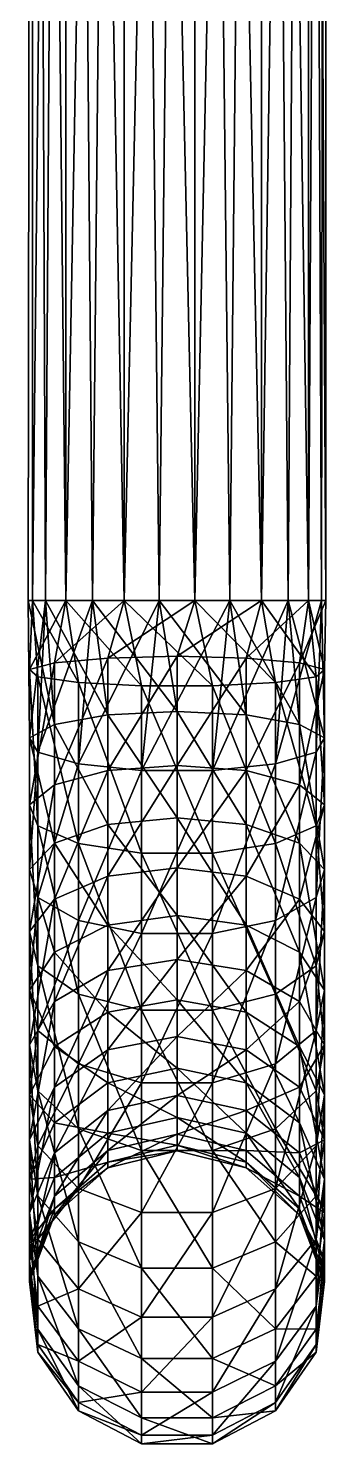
# Model space of a CAD drawing. Header units: millimetres. Extents: x -70 to 70, y -716 to 0.
# Drawn here: x -17 to 17, y -716.4 to -554.6 of the extents above; entities that cross this region are included whole.
import ezdxf

# ---------------------------------------------------------------- set-up
doc = ezdxf.new("R2010")
doc.units = ezdxf.units.MM

msp = doc.modelspace()

# ---------------------------------------------------------------- meshes
at = {"color": 67}
mesh = msp.add_polyface(dxfattribs=at)
corners = [(-6.03, -620, 15.9), (-12.72, -255, 11.27), (-12.72, -620, 11.27), (-16.51, -620, 4.07), (-16.51, -255, -4.07), (-16.51, -620, -4.07), (-12.72, -620, -11.27), (-6.03, -255, -15.9), (-6.03, -620, -15.9), (2.05, -620, -16.88), (2.05, -255, -16.88), (-12.72, -255, -11.27), (-16.51, -255, 4.07), (2.05, -620, 16.88), (-6.03, -255, 15.9), (-9.66, -620, -146.01), (-12.72, -255, -148.73), (-15.05, -620, -152.1), (-17, -620, -160), (-16.51, -255, -164.07), (-15.05, -620, -167.9), (-9.66, -620, -173.99), (-6.03, -255, -175.9), (-2.05, -620, -176.88), (-16.51, -255, -155.93), (-2.05, -620, -143.12), (-6.03, -255, -144.1), (-12.72, -255, -171.27), (-7.8, -507.76, -16.72), (-7.02, -550.5, -17.06), (-4.27, -510.14, -17.95), (-10.15, -504.25, -15.41), (-12.99, -550.5, -13.1), (-17, -550.5, -7.17), (-17, -449.5, -7.17), (0, -550.5, -18.45), (0, -511, -18.45), (-17, -550.58, -7.19), (-17, -550.66, -7.23), (-17, -550.77, -7.37), (-14.48, -550.75, -11.55), (-17, -550.9, -7.68), (-8.03, -550.75, -16.68), (-8.11, -550.93, -16.85), (0, -550.75, -18.52), (-7.78, -507.77, -21.59), (-4.25, -510.15, -22.55), (-9.3, -549, -20.98), (0, -549, -22.95), (0, -511, -22.95), (-17, -549, -15.42), (-11, -500, -20.14), (-4.56, -550.73, -21.47), (-11.27, -551, -17.66), (-12.9, -550.73, -17.76), (-13.33, -550, -18.35), (-4.72, -550, -22.19), (4.56, -550.73, -21.47), (3.94, -551, -20.58), (-17, -549.94, -15.06), (-17, -550.57, -14.25), (-17, -549.51, -15.32), (4.72, -550, -22.19), (-17, -551, -12.24), (-17, -551, -8.37), (-17, -449, -8.37), (-17, -449.43, -14.25), (-17, -449, -12.24), (-17, -449.1, -7.68)]
mesh.append_faces([[corners[k] for k in face] for face in [(50, 59, 66, 50)]], dxfattribs={"vtx0": -1, "vtx1": -1, "vtx2": -1, "vtx3": -1, "color": 67})
mesh.append_faces([[corners[k] for k in face] for face in [(9, 8, 10, 9), (6, 5, 11, 6), (29, 31, 32, 29), (64, 65, 63, 64), (60, 66, 59, 60)]], dxfattribs={"vtx0": -1, "vtx1": -1, "vtx3": -1, "color": 67})
mesh.append_faces([[corners[k] for k in face] for face in [(3, 4, 5, 3), (6, 7, 8, 6)]], dxfattribs={"vtx0": -1, "vtx2": -1, "vtx3": -1, "color": 67})
mesh.append_faces([[corners[k] for k in face] for face in [(0, 1, 2, 0), (18, 17, 24, 18), (15, 25, 26, 15), (30, 35, 36, 30), (47, 46, 48, 47), (50, 51, 47, 50), (52, 55, 56, 52), (60, 55, 54, 60)]], dxfattribs={"vtx0": -1, "vtx3": -1, "color": 67})
mesh.append_faces([[corners[k] for k in face] for face in [(60, 63, 67, 60), (64, 41, 68, 64)]], dxfattribs={"vtx1": -1, "vtx2": -1, "vtx3": -1, "color": 67})
mesh.append_faces([[corners[k] for k in face] for face in [(3, 2, 12, 3), (0, 13, 14, 0), (28, 31, 29, 28), (33, 32, 34, 33), (29, 35, 30, 29), (42, 43, 44, 42), (45, 46, 47, 45), (52, 56, 57, 52), (59, 55, 60, 59), (60, 54, 63, 60), (61, 59, 50, 61), (39, 38, 33, 39)]], dxfattribs={"vtx1": -1, "vtx3": -1, "color": 67})
mesh.append_faces([[corners[k] for k in face] for face in [(15, 16, 17, 15), (18, 19, 20, 18), (52, 54, 55, 52), (52, 57, 58, 52), (56, 62, 57, 56)]], dxfattribs={"vtx2": -1, "vtx3": -1, "color": 67})
mesh.append_faces([[corners[k] for k in face] for face in [(21, 22, 23, 21), (21, 20, 27, 21), (28, 29, 30, 28), (37, 38, 33, 37), (38, 39, 33, 38), (33, 39, 40, 33), (33, 40, 32, 33), (39, 41, 40, 39), (32, 42, 29, 32), (42, 32, 40, 42), (42, 44, 29, 42), (44, 35, 29, 44), (46, 49, 48, 46), (52, 53, 54, 52), (59, 61, 55, 59), (61, 50, 55, 61), (50, 47, 55, 50), (55, 47, 56, 55), (48, 62, 56, 48), (48, 56, 47, 48), (38, 37, 33, 38)]], dxfattribs={"vtx3": -1, "color": 67})
mesh = msp.add_polyface(dxfattribs=at)
corners = [(15.05, -255, 7.9), (17, -620), (17, -255), (2.05, -255, 16.88), (9.66, -620, 13.99), (9.66, -255, 13.99), (-12.72, -255, 11.27), (-6.03, -620, 15.9), (-6.03, -255, 15.9), (-16.51, -255, -4.07), (-16.51, -620, 4.07), (-16.51, -255, 4.07), (-6.03, -255, -15.9), (-12.72, -620, -11.27), (-12.72, -255, -11.27), (9.66, -255, -13.99), (2.05, -620, -16.88), (2.05, -255, -16.88), (15.05, -620, -7.9), (15.05, -255, -7.9), (9.66, -620, -13.99), (-6.03, -620, -15.9), (-16.51, -620, -4.07), (-12.72, -620, 11.27), (2.05, -620, 16.88), (15.05, -620, 7.9), (15.05, -255, -152.1), (16.51, -620, -155.93), (17, -255, -160), (2.05, -255, -143.12), (6.03, -620, -144.1), (9.66, -255, -146.01), (-12.72, -255, -148.73), (-9.66, -620, -146.01), (-6.03, -255, -144.1), (-16.51, -255, -164.07), (-17, -620, -160), (-16.51, -255, -155.93), (-6.03, -255, -175.9), (-9.66, -620, -173.99), (-12.72, -255, -171.27), (9.66, -255, -173.99), (6.03, -620, -175.9), (2.05, -255, -176.88), (16.51, -620, -164.07), (15.05, -255, -167.9), (-15.05, -620, -152.1), (-2.05, -620, -143.12), (12.72, -620, -148.73), (12.72, -620, -171.27), (-2.05, -620, -176.88), (-15.05, -620, -167.9), (-17, -449, -12.24), (-11.74, -449, -14.88), (-11.27, -449, -17.66), (4.18, -449, -18.48), (-3.94, -449, -20.58), (-4.18, -449, -18.48), (11.74, -449, -14.88), (11.27, -449, -17.66), (17, -449, -8.37), (17, -449, -12.24), (3.94, -449, -20.58)]
mesh.append_faces([[corners[k] for k in face] for face in [(0, 12, 5, 0), (14, 8, 12, 14), (8, 14, 6, 8), (9, 6, 14, 9), (15, 12, 19, 15), (26, 38, 31, 26), (40, 34, 38, 40), (34, 40, 32, 34), (35, 32, 40, 35), (41, 38, 45, 41), (52, 53, 54, 52), (55, 56, 57, 55), (58, 59, 55, 58), (57, 54, 53, 57)]], dxfattribs={"vtx0": -1, "vtx1": -1, "vtx3": -1, "color": 67})
mesh.append_faces([[corners[k] for k in face] for face in [(0, 1, 2, 0), (3, 4, 5, 3), (6, 7, 8, 6), (9, 10, 11, 9), (12, 13, 14, 12), (15, 16, 17, 15), (2, 18, 19, 2), (19, 20, 15, 19), (17, 21, 12, 17), (14, 22, 9, 14), (11, 23, 6, 11), (8, 24, 3, 8), (5, 25, 0, 5)]], dxfattribs={"vtx0": -1, "vtx3": -1, "color": 67})
mesh.append_faces([[corners[k] for k in face] for face in [(0, 2, 12, 0), (2, 19, 12, 2), (8, 3, 12, 8), (3, 5, 12, 3), (26, 28, 38, 26), (28, 45, 38, 28), (34, 29, 38, 34), (29, 31, 38, 29), (61, 59, 58, 61), (59, 62, 55, 59), (62, 56, 55, 62), (56, 54, 57, 56)]], dxfattribs={"vtx1": -1, "vtx2": -1, "vtx3": -1, "color": 67})
mesh.append_faces([[corners[k] for k in face] for face in [(17, 12, 15, 17), (11, 6, 9, 11), (43, 38, 41, 43), (37, 32, 35, 37), (60, 61, 58, 60)]], dxfattribs={"vtx1": -1, "vtx3": -1, "color": 67})
mesh.append_faces([[corners[k] for k in face] for face in [(26, 27, 28, 26), (29, 30, 31, 29), (32, 33, 34, 32), (35, 36, 37, 35), (38, 39, 40, 38), (41, 42, 43, 41), (28, 44, 45, 28), (37, 46, 32, 37), (34, 47, 29, 34), (31, 48, 26, 31), (45, 49, 41, 45), (43, 50, 38, 43), (40, 51, 35, 40)]], dxfattribs={"vtx3": -1, "color": 67})
mesh = msp.add_polyface(dxfattribs=at)
corners = [(17, -620), (15.05, -255, 7.9), (15.05, -620, 7.9), (9.66, -620, 13.99), (2.05, -255, 16.88), (2.05, -620, 16.88), (2.05, -620, -16.88), (9.66, -255, -13.99), (9.66, -620, -13.99), (15.05, -620, -7.9), (17, -255), (15.05, -255, -7.9), (9.66, -255, 13.99), (16.51, -620, -155.93), (15.05, -255, -152.1), (12.72, -620, -148.73), (6.03, -620, -144.1), (2.05, -255, -143.12), (-2.05, -620, -143.12), (6.03, -620, -175.9), (9.66, -255, -173.99), (12.72, -620, -171.27), (9.66, -255, -146.01), (16.51, -620, -164.07), (17, -255, -160), (15.05, -255, -167.9), (-2.05, -620, -176.88), (2.05, -255, -176.88), (17, -550.58, -7.19), (17, -550.66, -7.23), (17, -550.5, -7.17), (17, -550.77, -7.37), (17, -449.1, -7.68), (17, -550.9, -7.68), (17, -551, -8.37), (17, -449, -8.37), (17, -550.57, -14.25), (17, -449.43, -14.25), (17, -551, -12.24), (17, -549.94, -15.06), (17, -451, -15.42), (17, -549.51, -15.32), (17, -549, -15.42), (17, -449, -12.24), (7.8, -507.76, -16.72), (7.02, -550.5, -17.06), (10.15, -504.25, -15.41), (4.27, -510.14, -17.95), (0, -550.5, -18.45), (0, -511, -18.45), (12.99, -550.5, -13.1), (11, -500, -14.81), (0, -550.93, -18.7), (8.03, -550.75, -16.68), (0, -550.75, -18.52), (14.48, -550.75, -11.55), (8.11, -550.93, -16.85), (7.78, -507.77, -21.59), (9.3, -549, -20.98), (4.25, -510.15, -22.55), (10.15, -504.24, -20.58), (11, -500, -20.14), (0, -549, -22.95), (0, -511, -22.95), (13.33, -550, -18.35), (4.72, -550, -22.19), (12.9, -550.73, -17.76), (11.27, -551, -17.66), (4.56, -550.73, -21.47)]
mesh.append_faces([[corners[k] for k in face] for face in [(30, 31, 32, 30)]], dxfattribs={"vtx0": -1, "vtx1": -1, "vtx2": -1, "vtx3": -1, "color": 67})
mesh.append_faces([[corners[k] for k in face] for face in [(0, 9, 10, 0), (9, 8, 11, 9), (36, 37, 38, 36), (39, 40, 36, 39), (38, 43, 34, 38), (33, 32, 31, 33)]], dxfattribs={"vtx0": -1, "vtx1": -1, "vtx3": -1, "color": 67})
mesh.append_faces([[corners[k] for k in face] for face in [(6, 7, 8, 6), (50, 51, 46, 50)]], dxfattribs={"vtx0": -1, "vtx2": -1, "vtx3": -1, "color": 67})
mesh.append_faces([[corners[k] for k in face] for face in [(0, 1, 2, 0), (3, 4, 5, 3), (16, 15, 22, 16), (13, 23, 24, 13), (23, 21, 25, 23), (52, 53, 54, 52), (38, 66, 36, 38), (66, 65, 64, 66)]], dxfattribs={"vtx0": -1, "vtx3": -1, "color": 67})
mesh.append_faces([[corners[k] for k in face] for face in [(29, 31, 30, 29), (33, 34, 35, 33), (42, 40, 39, 42), (45, 50, 46, 45)]], dxfattribs={"vtx1": -1, "vtx2": -1, "vtx3": -1, "color": 67})
mesh.append_faces([[corners[k] for k in face] for face in [(3, 2, 12, 3), (41, 42, 39, 41), (44, 45, 46, 44), (45, 47, 48, 45), (29, 55, 33, 29), (53, 56, 55, 53), (57, 58, 59, 57), (57, 60, 58, 57), (66, 64, 36, 66), (39, 36, 64, 39)]], dxfattribs={"vtx1": -1, "vtx3": -1, "color": 67})
mesh.append_faces([[corners[k] for k in face] for face in [(13, 14, 15, 13), (16, 17, 18, 16), (47, 49, 48, 47), (42, 58, 61, 42), (58, 62, 59, 58), (66, 68, 65, 66)]], dxfattribs={"vtx2": -1, "vtx3": -1, "color": 67})
mesh.append_faces([[corners[k] for k in face] for face in [(19, 20, 21, 19), (19, 26, 27, 19), (28, 29, 30, 28), (44, 47, 45, 44), (31, 29, 33, 31), (28, 30, 29, 28), (29, 30, 55, 29), (45, 53, 50, 45), (53, 45, 54, 53), (45, 48, 54, 45), (53, 55, 50, 53), (30, 50, 55, 30), (62, 63, 59, 62), (58, 42, 64, 58), (58, 64, 65, 58), (58, 65, 62, 58), (42, 41, 64, 42), (41, 39, 64, 41), (66, 67, 68, 66)]], dxfattribs={"vtx3": -1, "color": 67})
mesh = msp.add_polyface(dxfattribs=at)
corners = [(15.05, -620, 7.9), (16.88, -627.89, -2.45), (17, -620), (2.05, -620, 16.88), (11.27, -629.38, 12.25), (9.66, -620, 13.99), (-12.72, -620, 11.27), (-4.07, -629.76, 16.01), (-6.03, -620, 15.9), (-16.51, -620, -4.07), (-15.9, -628.7, 5.59), (-16.51, -620, 4.07), (-6.03, -620, -15.9), (-13.99, -627.12, -10.02), (-12.72, -620, -11.27), (9.66, -620, -13.99), (0, -626.37, -17.32), (2.05, -620, -16.88), (13.99, -627.12, -10.02), (15.05, -620, -7.9), (-15.05, -620, -167.9), (-16.88, -635.69, -156.36), (-17, -620, -160), (16.51, -620, -155.93), (15.9, -637.32, -164.27), (16.51, -620, -164.07), (6.03, -620, -144.1), (13.99, -634.16, -148.9), (12.72, -620, -148.73), (-9.66, -620, -146.01), (0, -632.68, -141.71), (-2.05, -620, -143.12), (-13.99, -634.16, -148.9), (-15.05, -620, -152.1), (7.9, -633.07, -143.62), (-7.9, -626.57, -15.39), (-16.88, -627.89, -2.45), (-11.27, -629.38, 12.25), (4.07, -629.76, 16.01), (15.9, -628.7, 5.59), (7.9, -626.57, -15.39), (16.88, -635.69, -156.36), (12.72, -620, -171.27), (11.27, -638.67, -170.83), (-9.66, -620, -173.99), (-15.9, -637.32, -164.27), (-7.9, -633.07, -143.62), (-11.74, -551, -14.88), (-14.62, -550.93, -11.66), (-17, -551, -8.37), (-8.11, -550.93, -16.85), (-8.03, -550.75, -16.68), (-14.48, -550.75, -11.55), (4.18, -551, -18.48), (0, -550.93, -18.7), (-4.18, -551, -18.48), (8.11, -550.93, -16.85), (8.03, -550.75, -16.68), (0, -550.75, -18.52), (17, -551, -8.37), (14.62, -550.93, -11.66), (11.74, -551, -14.88), (17, -550.9, -7.68), (-17, -550.9, -7.68), (14.48, -550.75, -11.55), (17, -551, -12.24), (11.27, -551, -17.66), (12.9, -550.73, -17.76), (-3.94, -551, -20.58), (-4.56, -550.73, -21.47), (3.94, -551, -20.58), (-11.27, -551, -17.66), (-17, -551, -12.24), (-12.9, -550.73, -17.76), (4.56, -550.73, -21.47)]
mesh.append_faces([[corners[k] for k in face] for face in [(65, 61, 66, 65), (55, 70, 53, 55), (47, 71, 55, 47), (53, 66, 61, 53)]], dxfattribs={"vtx0": -1, "vtx1": -1, "vtx3": -1, "color": 67})
mesh.append_faces([[corners[k] for k in face] for face in [(26, 31, 34, 26), (12, 17, 35, 12), (9, 14, 36, 9), (15, 19, 40, 15), (23, 28, 41, 23), (42, 25, 43, 42), (29, 33, 46, 29), (48, 51, 52, 48), (62, 64, 60, 62)]], dxfattribs={"vtx0": -1, "vtx3": -1, "color": 67})
mesh.append_faces([[corners[k] for k in face] for face in [(72, 71, 47, 72), (71, 68, 55, 71), (68, 70, 55, 68), (70, 66, 53, 70)]], dxfattribs={"vtx1": -1, "vtx2": -1, "vtx3": -1, "color": 67})
mesh.append_faces([[corners[k] for k in face] for face in [(19, 18, 40, 19), (54, 58, 50, 54), (68, 69, 70, 68), (71, 72, 73, 71), (59, 61, 65, 59), (49, 72, 47, 49)]], dxfattribs={"vtx1": -1, "vtx3": -1, "color": 67})
mesh.append_faces([[corners[k] for k in face] for face in [(9, 10, 11, 9), (12, 13, 14, 12), (15, 16, 17, 15), (2, 18, 19, 2), (20, 21, 22, 20), (23, 24, 25, 23), (26, 27, 28, 26), (29, 30, 31, 29), (22, 32, 33, 22), (48, 50, 51, 48), (54, 56, 57, 54), (56, 60, 64, 56), (65, 66, 67, 65)]], dxfattribs={"vtx2": -1, "vtx3": -1, "color": 67})
mesh.append_faces([[corners[k] for k in face] for face in [(0, 1, 2, 0), (3, 4, 5, 3), (6, 7, 8, 6), (6, 11, 37, 6), (3, 8, 38, 3), (0, 5, 39, 0), (20, 44, 45, 20), (47, 48, 49, 47), (48, 47, 50, 48), (48, 52, 49, 48), (53, 54, 55, 53), (54, 53, 56, 54), (54, 50, 55, 54), (59, 60, 61, 59), (59, 62, 60, 59), (63, 49, 52, 63), (55, 50, 47, 55), (61, 60, 56, 61), (61, 56, 53, 61), (68, 71, 69, 68), (70, 74, 66, 70)]], dxfattribs={"vtx3": -1, "color": 67})
mesh = msp.add_polyface(dxfattribs=at)
corners = [(16.88, -627.89, -2.45), (15.05, -620, 7.9), (15.9, -628.7, 5.59), (16.88, -643.34, -5.62), (13.99, -641.06, -12.88), (13.99, -627.12, -10.02), (17, -620), (11.27, -629.38, 12.25), (2.05, -620, 16.88), (4.07, -629.76, 16.01), (11.27, -647.76, 8.47), (15.9, -645.75, 2.08), (9.66, -620, 13.99), (-4.07, -629.76, 16.01), (-12.72, -620, 11.27), (-11.27, -629.38, 12.25), (-4.07, -648.89, 12.08), (4.07, -648.89, 12.08), (-6.03, -620, 15.9), (-15.9, -628.7, 5.59), (-16.51, -620, -4.07), (-16.88, -627.89, -2.45), (-15.9, -645.75, 2.08), (-11.27, -647.76, 8.47), (-16.51, -620, 4.07), (-13.99, -627.12, -10.02), (-6.03, -620, -15.9), (-7.9, -626.57, -15.39), (-13.99, -641.06, -12.88), (-16.88, -643.34, -5.62), (-12.72, -620, -11.27), (0, -626.37, -17.32), (9.66, -620, -13.99), (7.9, -626.57, -15.39), (0, -638.86, -19.89), (-7.9, -639.44, -18.03), (2.05, -620, -16.88), (-16.88, -635.69, -156.36), (-15.05, -620, -167.9), (-15.9, -637.32, -164.27), (-13.99, -647.74, -144.64), (-13.99, -634.16, -148.9), (-17, -620, -160), (-2.05, -620, -176.88), (-11.27, -638.67, -170.83), (-9.66, -620, -173.99), (-4.07, -639.43, -174.53), (12.72, -620, -171.27), (4.07, -639.43, -174.53), (6.03, -620, -175.9), (11.27, -638.67, -170.83), (15.9, -637.32, -164.27), (16.51, -620, -155.93), (16.88, -635.69, -156.36), (16.51, -620, -164.07), (13.99, -634.16, -148.9), (6.03, -620, -144.1), (7.9, -633.07, -143.62), (13.99, -647.74, -144.64), (16.88, -650.74, -151.63), (12.72, -620, -148.73), (0, -632.68, -141.71), (-9.66, -620, -146.01), (-7.9, -633.07, -143.62), (0, -644.84, -137.89), (7.9, -645.61, -139.68), (-2.05, -620, -143.12), (7.9, -639.44, -18.03), (-15.05, -620, -152.1)]
mesh.append_faces([[corners[k] for k in face] for face in [(0, 2, 3, 0), (25, 27, 28, 25), (31, 33, 34, 31)]], dxfattribs={"vtx0": -1, "vtx1": -1, "vtx3": -1, "color": 67})
mesh.append_faces([[corners[k] for k in face] for face in [(0, 4, 5, 0), (25, 29, 21, 25), (31, 35, 27, 31), (37, 40, 41, 37), (55, 59, 53, 55)]], dxfattribs={"vtx0": -1, "vtx2": -1, "vtx3": -1, "color": 67})
mesh.append_faces([[corners[k] for k in face] for face in [(0, 5, 6, 0), (7, 11, 2, 7), (13, 17, 9, 13), (19, 23, 15, 19), (25, 21, 30, 25), (31, 27, 36, 31), (37, 41, 42, 37), (55, 53, 60, 55), (61, 65, 57, 61), (67, 5, 4, 67), (28, 27, 35, 28)]], dxfattribs={"vtx0": -1, "vtx3": -1, "color": 67})
mesh.append_faces([[corners[k] for k in face] for face in [(0, 3, 4, 0), (25, 28, 29, 25), (67, 33, 5, 67)]], dxfattribs={"vtx1": -1, "vtx2": -1, "vtx3": -1, "color": 67})
mesh.append_faces([[corners[k] for k in face] for face in [(7, 9, 10, 7), (13, 15, 16, 13), (19, 21, 22, 19), (55, 57, 58, 55), (61, 63, 64, 61), (67, 34, 33, 67)]], dxfattribs={"vtx1": -1, "vtx3": -1, "color": 67})
mesh.append_faces([[corners[k] for k in face] for face in [(0, 1, 2, 0), (7, 10, 11, 7), (13, 16, 17, 13), (19, 22, 23, 19), (25, 26, 27, 25), (31, 32, 33, 31), (31, 34, 35, 31), (37, 38, 39, 37), (51, 52, 53, 51), (61, 64, 65, 61)]], dxfattribs={"vtx2": -1, "vtx3": -1, "color": 67})
mesh.append_faces([[corners[k] for k in face] for face in [(7, 8, 9, 7), (7, 2, 12, 7), (13, 14, 15, 13), (13, 9, 18, 13), (19, 20, 21, 19), (19, 15, 24, 19), (43, 44, 45, 43), (44, 43, 46, 44), (44, 39, 45, 44), (47, 48, 49, 47), (48, 47, 50, 48), (48, 46, 49, 48), (51, 50, 54, 51), (55, 56, 57, 55), (61, 62, 63, 61), (61, 57, 66, 61), (43, 49, 46, 43), (68, 41, 63, 68)]], dxfattribs={"vtx3": -1, "color": 67})
mesh = msp.add_polyface(dxfattribs=at)
corners = [(-16.88, -635.69, -156.36), (-15.9, -637.32, -164.27), (-16.88, -650.74, -151.63), (-13.99, -647.74, -144.64), (-11.27, -638.67, -170.83), (-4.07, -639.43, -174.53), (-11.27, -656.57, -165.21), (-15.9, -653.93, -159.06), (4.07, -639.43, -174.53), (-4.07, -658.06, -168.68), (0, -638.86, -19.89), (0, -650.57, -24.92), (-7.9, -651.52, -23.21), (-7.9, -639.44, -18.03), (0, -661.04, -32.2), (-7.9, -662.3, -30.72), (0, -669.82, -41.44), (-7.9, -671.36, -40.25), (0, -673.46, -113.32), (0, -665.66, -123.4), (-7.9, -667.07, -124.75), (0, -655.99, -131.71), (-7.9, -657.1, -133.31), (0, -644.84, -137.89), (-7.9, -645.61, -139.68), (-7.9, -633.07, -143.62), (-13.99, -634.16, -148.9), (-13.99, -641.06, -12.88), (-13.99, -654.14, -18.5), (-16.88, -657.83, -11.84), (-16.88, -643.34, -5.62), (-15.9, -645.75, 2.08), (-16.88, -627.89, -2.45), (-15.9, -661.75, -4.78), (-11.27, -665, 1.07), (-11.27, -647.76, 8.47), (-4.07, -648.89, 12.08), (-11.27, -629.38, 12.25), (-4.07, -666.83, 4.38), (4.07, -666.83, 4.38), (4.07, -648.89, 12.08), (-11.27, -672.97, -156.11), (-15.9, -669.15, -150.61), (-16.88, -664.53, -143.98), (-13.99, -660.18, -137.73), (-13.99, -665.82, -26.63), (-16.88, -670.78, -20.85), (-15.9, -676.04, -14.73), (-11.27, -680.4, -9.64), (-13.99, -675.63, -36.94), (-13.99, -670.98, -128.46), (-16.88, -676.5, -133.71)]
mesh.append_faces([[corners[k] for k in face] for face in [(0, 1, 2, 0), (31, 30, 33, 31), (2, 7, 43, 2), (33, 29, 47, 33), (42, 43, 7, 42)]], dxfattribs={"vtx0": -1, "vtx1": -1, "vtx3": -1, "color": 67})
mesh.append_faces([[corners[k] for k in face] for face in [(27, 29, 30, 27), (31, 32, 30, 31), (2, 1, 7, 2), (2, 44, 3, 2), (28, 46, 29, 28), (33, 30, 29, 33), (42, 51, 43, 42)]], dxfattribs={"vtx0": -1, "vtx2": -1, "vtx3": -1, "color": 67})
mesh.append_faces([[corners[k] for k in face] for face in [(4, 7, 1, 4), (8, 9, 5, 8), (10, 12, 13, 10), (11, 15, 12, 11), (14, 17, 15, 14), (19, 22, 20, 19), (21, 24, 22, 21), (24, 26, 3, 24), (31, 34, 35, 31), (36, 37, 35, 36), (36, 39, 40, 36), (6, 5, 9, 6), (6, 42, 7, 6), (28, 13, 12, 28), (33, 48, 34, 33), (38, 35, 34, 38), (45, 12, 15, 45), (44, 20, 22, 44)]], dxfattribs={"vtx0": -1, "vtx3": -1, "color": 67})
mesh.append_faces([[corners[k] for k in face] for face in [(0, 2, 3, 0), (27, 28, 29, 27), (2, 43, 44, 2), (28, 45, 46, 28), (50, 44, 43, 50)]], dxfattribs={"vtx1": -1, "vtx2": -1, "vtx3": -1, "color": 67})
mesh.append_faces([[corners[k] for k in face] for face in [(4, 5, 6, 4), (24, 23, 25, 24), (24, 3, 22, 24), (27, 13, 28, 27), (36, 35, 38, 36), (6, 9, 41, 6), (28, 12, 45, 28), (45, 15, 49, 45), (50, 20, 44, 50), (44, 22, 3, 44)]], dxfattribs={"vtx1": -1, "vtx3": -1, "color": 67})
mesh.append_faces([[corners[k] for k in face] for face in [(4, 6, 7, 4), (10, 11, 12, 10), (11, 14, 15, 11), (14, 16, 17, 14), (18, 19, 20, 18), (19, 21, 22, 19), (21, 23, 24, 21), (24, 25, 26, 24), (31, 33, 34, 31), (36, 38, 39, 36), (6, 41, 42, 6)]], dxfattribs={"vtx2": -1, "vtx3": -1, "color": 67})
mesh = msp.add_polyface(dxfattribs=at)
corners = [(4.07, -639.43, -174.53), (11.27, -638.67, -170.83), (4.07, -658.06, -168.68), (-4.07, -658.06, -168.68), (15.9, -637.32, -164.27), (16.88, -635.69, -156.36), (15.9, -653.93, -159.06), (11.27, -656.57, -165.21), (13.99, -634.16, -148.9), (13.99, -647.74, -144.64), (16.88, -650.74, -151.63), (0, -650.57, -24.92), (0, -638.86, -19.89), (7.9, -639.44, -18.03), (7.9, -651.52, -23.21), (0, -661.04, -32.2), (0, -669.82, -41.44), (7.9, -662.3, -30.72), (7.9, -671.36, -40.25), (0, -655.99, -131.71), (0, -665.66, -123.4), (7.9, -667.07, -124.75), (7.9, -657.1, -133.31), (0, -644.84, -137.89), (7.9, -645.61, -139.68), (13.99, -660.18, -137.73), (7.9, -633.07, -143.62), (7.9, -675.12, -114.35), (13.99, -670.98, -128.46), (13.99, -654.14, -18.5), (13.99, -665.82, -26.63), (13.99, -641.06, -12.88), (11.27, -647.76, 8.47), (4.07, -629.76, 16.01), (4.07, -648.89, 12.08), (11.27, -665, 1.07), (15.9, -661.75, -4.78), (15.9, -645.75, 2.08), (16.88, -643.34, -5.62), (15.9, -628.7, 5.59), (16.88, -657.83, -11.84), (15.9, -669.15, -150.61), (11.27, -672.97, -156.11), (4.07, -675.13, -159.21), (-4.07, -675.13, -159.21), (4.07, -666.83, 4.38), (11.27, -680.4, -9.64), (15.9, -676.04, -14.73), (16.88, -670.78, -20.85), (16.88, -676.5, -133.71), (16.88, -664.53, -143.98)]
mesh.append_faces([[corners[k] for k in face] for face in [(4, 5, 6, 4), (38, 37, 40, 38), (6, 10, 41, 6), (40, 36, 48, 40), (50, 41, 10, 50)]], dxfattribs={"vtx0": -1, "vtx1": -1, "vtx3": -1, "color": 67})
mesh.append_faces([[corners[k] for k in face] for face in [(38, 39, 37, 38), (38, 29, 31, 38), (6, 5, 10, 6), (40, 37, 36, 40), (40, 30, 29, 40), (48, 36, 47, 48), (50, 9, 25, 50)]], dxfattribs={"vtx0": -1, "vtx2": -1, "vtx3": -1, "color": 67})
mesh.append_faces([[corners[k] for k in face] for face in [(4, 7, 1, 4), (11, 13, 14, 11), (16, 17, 18, 16), (19, 21, 22, 19), (24, 25, 9, 24), (17, 29, 30, 17), (32, 33, 34, 32), (32, 36, 37, 32), (6, 42, 7, 6), (2, 1, 7, 2), (2, 44, 3, 2), (35, 34, 45, 35), (35, 47, 36, 35), (14, 31, 29, 14), (22, 28, 25, 22)]], dxfattribs={"vtx0": -1, "vtx3": -1, "color": 67})
mesh.append_faces([[corners[k] for k in face] for face in [(8, 9, 10, 8), (38, 40, 29, 38), (40, 48, 30, 40), (49, 50, 25, 49), (50, 10, 9, 50)]], dxfattribs={"vtx1": -1, "vtx2": -1, "vtx3": -1, "color": 67})
mesh.append_faces([[corners[k] for k in face] for face in [(0, 1, 2, 0), (11, 14, 15, 11), (19, 22, 23, 19), (24, 23, 22, 24), (24, 9, 26, 24), (21, 20, 27, 21), (21, 28, 22, 21), (17, 15, 14, 17), (17, 30, 18, 17), (13, 31, 14, 13), (32, 34, 35, 32), (2, 7, 43, 2), (35, 45, 46, 35), (42, 43, 7, 42)]], dxfattribs={"vtx1": -1, "vtx3": -1, "color": 67})
mesh.append_faces([[corners[k] for k in face] for face in [(0, 2, 3, 0), (4, 6, 7, 4), (11, 12, 13, 11), (16, 15, 17, 16), (19, 20, 21, 19), (24, 22, 25, 24), (17, 14, 29, 17), (32, 35, 36, 32), (6, 41, 42, 6), (2, 43, 44, 2)]], dxfattribs={"vtx2": -1, "vtx3": -1, "color": 67})
mesh = msp.add_polyface(dxfattribs=at)
corners = [(0, -669.82, -41.44), (0, -676.56, -52.26), (-7.9, -678.31, -51.4), (-7.9, -671.36, -40.25), (0, -680.99, -64.21), (-7.9, -682.87, -63.72), (0, -682.92, -76.81), (-7.9, -684.86, -76.71), (0, -682.27, -89.54), (-7.9, -684.2, -89.83), (0, -679.08, -101.88), (-7.9, -680.9, -102.56), (0, -673.46, -113.32), (-7.9, -675.12, -114.35), (-7.9, -667.07, -124.75), (-15.9, -661.75, -4.78), (-15.9, -676.04, -14.73), (-11.27, -680.4, -9.64), (-4.07, -666.83, 4.38), (-11.27, -665, 1.07), (-4.07, -682.86, -6.78), (4.07, -682.86, -6.78), (-13.99, -665.82, -26.63), (-13.99, -675.63, -36.94), (-16.88, -681.64, -32.29), (-16.88, -670.78, -20.85), (-16.88, -657.83, -11.84), (-15.9, -688.03, -27.34), (-11.27, -693.32, -23.24), (-4.07, -696.31, -20.93), (-7.9, -662.3, -30.72), (-13.99, -683.15, -49.02), (-16.88, -689.98, -45.67), (-13.99, -688.1, -62.37), (-16.88, -695.46, -60.46), (-13.99, -690.25, -76.44), (-13.99, -689.53, -90.65), (-13.99, -685.96, -104.43), (-13.99, -679.7, -117.21), (-16.88, -686.15, -121.23), (-16.88, -693.1, -107.07), (-13.99, -670.98, -128.46), (-16.88, -676.5, -133.71), (-16.88, -664.53, -143.98), (-15.9, -682.35, -139.27), (-15.9, -669.15, -150.61), (-11.27, -672.97, -156.11), (-11.27, -687.21, -143.88), (-4.07, -689.95, -146.49), (-4.07, -675.13, -159.21), (4.07, -675.13, -159.21), (-4.07, -658.06, -168.68)]
mesh.append_faces([[corners[k] for k in face] for face in [(16, 25, 27, 16), (44, 42, 45, 44)]], dxfattribs={"vtx0": -1, "vtx1": -1, "vtx3": -1, "color": 67})
mesh.append_faces([[corners[k] for k in face] for face in [(22, 24, 25, 22), (16, 26, 25, 16), (23, 32, 24, 23), (27, 25, 24, 27), (31, 34, 32, 31), (37, 39, 40, 37), (38, 42, 39, 38), (41, 43, 42, 41), (44, 39, 42, 44)]], dxfattribs={"vtx0": -1, "vtx2": -1, "vtx3": -1, "color": 67})
mesh.append_faces([[corners[k] for k in face] for face in [(0, 2, 3, 0), (1, 5, 2, 1), (4, 7, 5, 4), (6, 9, 7, 6), (8, 11, 9, 8), (10, 13, 11, 10), (12, 14, 13, 12), (16, 28, 17, 16), (20, 19, 17, 20), (23, 30, 3, 23), (31, 3, 2, 31), (33, 2, 5, 33), (35, 5, 7, 35), (36, 7, 9, 36), (37, 9, 11, 37), (38, 11, 13, 38), (41, 13, 14, 41), (44, 46, 47, 44), (49, 47, 46, 49)]], dxfattribs={"vtx0": -1, "vtx3": -1, "color": 67})
mesh.append_faces([[corners[k] for k in face] for face in [(22, 23, 24, 22), (23, 31, 32, 23), (31, 33, 34, 31), (37, 38, 39, 37), (38, 41, 42, 38)]], dxfattribs={"vtx1": -1, "vtx2": -1, "vtx3": -1, "color": 67})
mesh.append_faces([[corners[k] for k in face] for face in [(18, 19, 20, 18), (20, 17, 29, 20), (23, 3, 31, 23), (31, 2, 33, 31), (33, 5, 35, 33), (36, 9, 37, 36), (37, 11, 38, 37), (38, 13, 41, 38), (48, 47, 49, 48), (49, 46, 51, 49)]], dxfattribs={"vtx1": -1, "vtx3": -1, "color": 67})
mesh.append_faces([[corners[k] for k in face] for face in [(0, 1, 2, 0), (1, 4, 5, 1), (4, 6, 7, 4), (6, 8, 9, 6), (8, 10, 11, 8), (10, 12, 13, 10), (15, 16, 17, 15), (18, 20, 21, 18), (16, 27, 28, 16), (44, 45, 46, 44), (48, 49, 50, 48)]], dxfattribs={"vtx2": -1, "vtx3": -1, "color": 67})
mesh = msp.add_polyface(dxfattribs=at)
corners = [(0, -669.82, -41.44), (7.9, -671.36, -40.25), (0, -676.56, -52.26), (0, -680.99, -64.21), (7.9, -678.31, -51.4), (7.9, -682.87, -63.72), (0, -682.92, -76.81), (0, -682.27, -89.54), (7.9, -684.86, -76.71), (7.9, -684.2, -89.83), (0, -679.08, -101.88), (0, -673.46, -113.32), (7.9, -680.9, -102.56), (7.9, -675.12, -114.35), (0, -665.66, -123.4), (7.9, -667.07, -124.75), (13.99, -679.7, -117.21), (13.99, -670.98, -128.46), (13.99, -689.53, -90.65), (13.99, -685.96, -104.43), (13.99, -688.1, -62.37), (13.99, -690.25, -76.44), (13.99, -675.63, -36.94), (13.99, -683.15, -49.02), (-4.07, -666.83, 4.38), (4.07, -682.86, -6.78), (4.07, -666.83, 4.38), (11.27, -665, 1.07), (11.27, -680.4, -9.64), (15.9, -676.04, -14.73), (-4.07, -682.86, -6.78), (4.07, -696.31, -20.93), (11.27, -693.32, -23.24), (15.9, -688.03, -27.34), (16.88, -670.78, -20.85), (16.88, -681.64, -32.29), (13.99, -665.82, -26.63), (16.88, -689.98, -45.67), (16.88, -693.1, -107.07), (16.88, -686.15, -121.23), (15.9, -693.01, -125.51), (16.88, -676.5, -133.71), (-4.07, -689.95, -146.49), (4.07, -675.13, -159.21), (4.07, -689.95, -146.49), (11.27, -687.21, -143.88), (11.27, -672.97, -156.11), (15.9, -669.15, -150.61), (15.9, -682.35, -139.27), (16.88, -664.53, -143.98), (13.99, -660.18, -137.73)]
mesh.append_faces([[corners[k] for k in face] for face in [(34, 29, 35, 34), (35, 33, 37, 35), (39, 40, 41, 39), (41, 48, 49, 41)]], dxfattribs={"vtx0": -1, "vtx1": -1, "vtx3": -1, "color": 67})
mesh.append_faces([[corners[k] for k in face] for face in [(34, 22, 36, 34), (35, 29, 33, 35), (35, 23, 22, 35), (37, 20, 23, 37), (38, 16, 19, 38), (39, 17, 16, 39), (41, 40, 48, 41), (41, 50, 17, 41), (49, 48, 47, 49)]], dxfattribs={"vtx0": -1, "vtx2": -1, "vtx3": -1, "color": 67})
mesh.append_faces([[corners[k] for k in face] for face in [(3, 4, 5, 3), (7, 8, 9, 7), (11, 12, 13, 11), (15, 16, 17, 15), (12, 18, 19, 12), (8, 20, 21, 8), (4, 22, 23, 4), (24, 25, 26, 24), (30, 31, 25, 30), (28, 26, 25, 28), (28, 33, 29, 28), (1, 36, 22, 1), (5, 23, 20, 5), (9, 21, 18, 9), (13, 19, 16, 13), (42, 43, 44, 42), (45, 47, 48, 45), (46, 44, 43, 46)]], dxfattribs={"vtx0": -1, "vtx3": -1, "color": 67})
mesh.append_faces([[corners[k] for k in face] for face in [(34, 35, 22, 34), (35, 37, 23, 35), (39, 41, 17, 39)]], dxfattribs={"vtx1": -1, "vtx2": -1, "vtx3": -1, "color": 67})
mesh.append_faces([[corners[k] for k in face] for face in [(0, 1, 2, 0), (3, 5, 6, 3), (7, 9, 10, 7), (11, 13, 14, 11), (12, 10, 9, 12), (12, 19, 13, 12), (8, 6, 5, 8), (8, 21, 9, 8), (4, 2, 1, 4), (4, 23, 5, 4), (28, 25, 32, 28), (45, 44, 46, 45)]], dxfattribs={"vtx1": -1, "vtx3": -1, "color": 67})
mesh.append_faces([[corners[k] for k in face] for face in [(3, 2, 4, 3), (7, 6, 8, 7), (11, 10, 12, 11), (15, 13, 16, 15), (12, 9, 18, 12), (8, 5, 20, 8), (4, 1, 22, 4), (27, 28, 29, 27), (28, 32, 33, 28), (45, 46, 47, 45)]], dxfattribs={"vtx2": -1, "vtx3": -1, "color": 67})
mesh = msp.add_polyface(dxfattribs=at)
corners = [(-4.07, -682.86, -6.78), (-4.07, -696.31, -20.93), (4.07, -696.31, -20.93), (-15.9, -688.03, -27.34), (-16.88, -681.64, -32.29), (-15.9, -697.24, -42.11), (-11.27, -703.25, -39.16), (-11.27, -693.32, -23.24), (-11.27, -680.4, -9.64), (-4.07, -706.64, -37.5), (4.07, -706.64, -37.5), (-16.88, -689.98, -45.67), (-15.9, -703.28, -58.44), (-11.27, -709.76, -56.76), (-4.07, -713.43, -55.81), (4.07, -713.43, -55.81), (-13.99, -688.1, -62.37), (-13.99, -690.25, -76.44), (-16.88, -697.85, -76.05), (-16.88, -695.46, -60.46), (-15.9, -705.92, -75.64), (-11.27, -712.61, -75.3), (-4.07, -716.38, -75.11), (4.07, -716.38, -75.11), (-7.9, -684.86, -76.71), (-13.99, -689.53, -90.65), (-16.88, -697.05, -91.8), (-15.9, -705.04, -93.03), (-11.27, -711.66, -94.04), (-4.07, -715.39, -94.61), (4.07, -715.39, -94.61), (-13.99, -685.96, -104.43), (-16.88, -693.1, -107.07), (-15.9, -700.67, -109.88), (-11.27, -706.95, -112.2), (-4.07, -710.5, -113.52), (4.07, -710.5, -113.52), (-15.9, -693.01, -125.51), (-11.27, -698.69, -129.05), (-4.07, -701.9, -131.05), (4.07, -701.9, -131.05), (-16.88, -686.15, -121.23), (-15.9, -682.35, -139.27), (-11.27, -687.21, -143.88), (-4.07, -689.95, -146.49)]
mesh.append_faces([[corners[k] for k in face] for face in [(3, 4, 5, 3), (5, 11, 12, 5), (12, 19, 20, 12), (20, 18, 27, 20), (27, 26, 33, 27), (33, 32, 37, 33), (37, 41, 42, 37)]], dxfattribs={"vtx0": -1, "vtx1": -1, "vtx3": -1, "color": 67})
mesh.append_faces([[corners[k] for k in face] for face in [(5, 4, 11, 5), (16, 18, 19, 16), (12, 11, 19, 12), (17, 26, 18, 17), (20, 19, 18, 20), (25, 32, 26, 25), (27, 18, 26, 27), (33, 26, 32, 33), (37, 32, 41, 37)]], dxfattribs={"vtx0": -1, "vtx2": -1, "vtx3": -1, "color": 67})
mesh.append_faces([[corners[k] for k in face] for face in [(3, 6, 7, 3), (1, 8, 7, 1), (5, 13, 6, 5), (9, 7, 6, 9), (12, 21, 13, 12), (14, 6, 13, 14), (20, 28, 21, 20), (22, 13, 21, 22), (27, 34, 28, 27), (29, 21, 28, 29), (33, 38, 34, 33), (35, 28, 34, 35), (37, 43, 38, 37), (39, 34, 38, 39), (44, 38, 43, 44)]], dxfattribs={"vtx0": -1, "vtx3": -1, "color": 67})
mesh.append_faces([[corners[k] for k in face] for face in [(16, 17, 18, 16), (17, 25, 26, 17), (25, 31, 32, 25)]], dxfattribs={"vtx1": -1, "vtx2": -1, "vtx3": -1, "color": 67})
mesh.append_faces([[corners[k] for k in face] for face in [(1, 7, 9, 1), (9, 6, 14, 9), (14, 13, 22, 14), (17, 24, 25, 17), (22, 21, 29, 22), (29, 28, 35, 29), (35, 34, 39, 35), (39, 38, 44, 39)]], dxfattribs={"vtx1": -1, "vtx3": -1, "color": 67})
mesh.append_faces([[corners[k] for k in face] for face in [(0, 1, 2, 0), (3, 5, 6, 3), (1, 9, 10, 1), (5, 12, 13, 5), (9, 14, 15, 9), (12, 20, 21, 12), (14, 22, 23, 14), (20, 27, 28, 20), (22, 29, 30, 22), (27, 33, 34, 27), (29, 35, 36, 29), (33, 37, 38, 33), (35, 39, 40, 35), (37, 42, 43, 37)]], dxfattribs={"vtx2": -1, "vtx3": -1, "color": 67})
mesh = msp.add_polyface(dxfattribs=at)
corners = [(-4.07, -696.31, -20.93), (4.07, -706.64, -37.5), (4.07, -696.31, -20.93), (11.27, -693.32, -23.24), (4.07, -682.86, -6.78), (11.27, -703.25, -39.16), (15.9, -697.24, -42.11), (15.9, -688.03, -27.34), (-4.07, -706.64, -37.5), (4.07, -713.43, -55.81), (11.27, -709.76, -56.76), (15.9, -703.28, -58.44), (16.88, -689.98, -45.67), (16.88, -695.46, -60.46), (13.99, -688.1, -62.37), (-4.07, -713.43, -55.81), (4.07, -716.38, -75.11), (11.27, -712.61, -75.3), (15.9, -705.92, -75.64), (16.88, -697.85, -76.05), (13.99, -690.25, -76.44), (-4.07, -716.38, -75.11), (4.07, -715.39, -94.61), (11.27, -711.66, -94.04), (15.9, -705.04, -93.03), (16.88, -697.05, -91.8), (13.99, -689.53, -90.65), (-4.07, -715.39, -94.61), (4.07, -710.5, -113.52), (11.27, -706.95, -112.2), (15.9, -700.67, -109.88), (16.88, -693.1, -107.07), (13.99, -685.96, -104.43), (-4.07, -710.5, -113.52), (4.07, -701.9, -131.05), (11.27, -698.69, -129.05), (15.9, -693.01, -125.51), (16.88, -686.15, -121.23), (13.99, -679.7, -117.21), (-4.07, -701.9, -131.05), (-4.07, -689.95, -146.49), (4.07, -689.95, -146.49), (11.27, -687.21, -143.88), (15.9, -682.35, -139.27)]
mesh.append_faces([[corners[k] for k in face] for face in [(12, 6, 13, 12), (13, 11, 19, 13), (19, 18, 25, 19), (25, 24, 31, 25), (31, 30, 37, 31)]], dxfattribs={"vtx0": -1, "vtx1": -1, "vtx3": -1, "color": 67})
mesh.append_faces([[corners[k] for k in face] for face in [(12, 7, 6, 12), (13, 6, 11, 13), (13, 20, 14, 13), (19, 11, 18, 19), (19, 26, 20, 19), (25, 18, 24, 25), (25, 32, 26, 25), (31, 24, 30, 31), (37, 30, 36, 37)]], dxfattribs={"vtx0": -1, "vtx2": -1, "vtx3": -1, "color": 67})
mesh.append_faces([[corners[k] for k in face] for face in [(0, 1, 2, 0), (3, 4, 2, 3), (3, 6, 7, 3), (8, 9, 1, 8), (5, 2, 1, 5), (5, 11, 6, 5), (15, 16, 9, 15), (10, 1, 9, 10), (10, 18, 11, 10), (21, 22, 16, 21), (17, 9, 16, 17), (17, 24, 18, 17), (27, 28, 22, 27), (23, 16, 22, 23), (23, 30, 24, 23), (33, 34, 28, 33), (29, 22, 28, 29), (29, 36, 30, 29), (39, 41, 34, 39), (35, 28, 34, 35), (35, 43, 36, 35), (42, 34, 41, 42)]], dxfattribs={"vtx0": -1, "vtx3": -1, "color": 67})
mesh.append_faces([[corners[k] for k in face] for face in [(12, 13, 14, 12), (13, 19, 20, 13), (19, 25, 26, 19), (25, 31, 32, 25), (31, 37, 38, 31)]], dxfattribs={"vtx1": -1, "vtx2": -1, "vtx3": -1, "color": 67})
mesh.append_faces([[corners[k] for k in face] for face in [(3, 2, 5, 3), (5, 1, 10, 5), (10, 9, 17, 10), (17, 16, 23, 17), (23, 22, 29, 23), (29, 28, 35, 29), (35, 34, 42, 35)]], dxfattribs={"vtx1": -1, "vtx3": -1, "color": 67})
mesh.append_faces([[corners[k] for k in face] for face in [(3, 5, 6, 3), (5, 10, 11, 5), (10, 17, 18, 10), (17, 23, 24, 17), (23, 29, 30, 23), (29, 35, 36, 29), (39, 40, 41, 39), (35, 42, 43, 35)]], dxfattribs={"vtx2": -1, "vtx3": -1, "color": 67})

doc.saveas('drawing.dxf')
